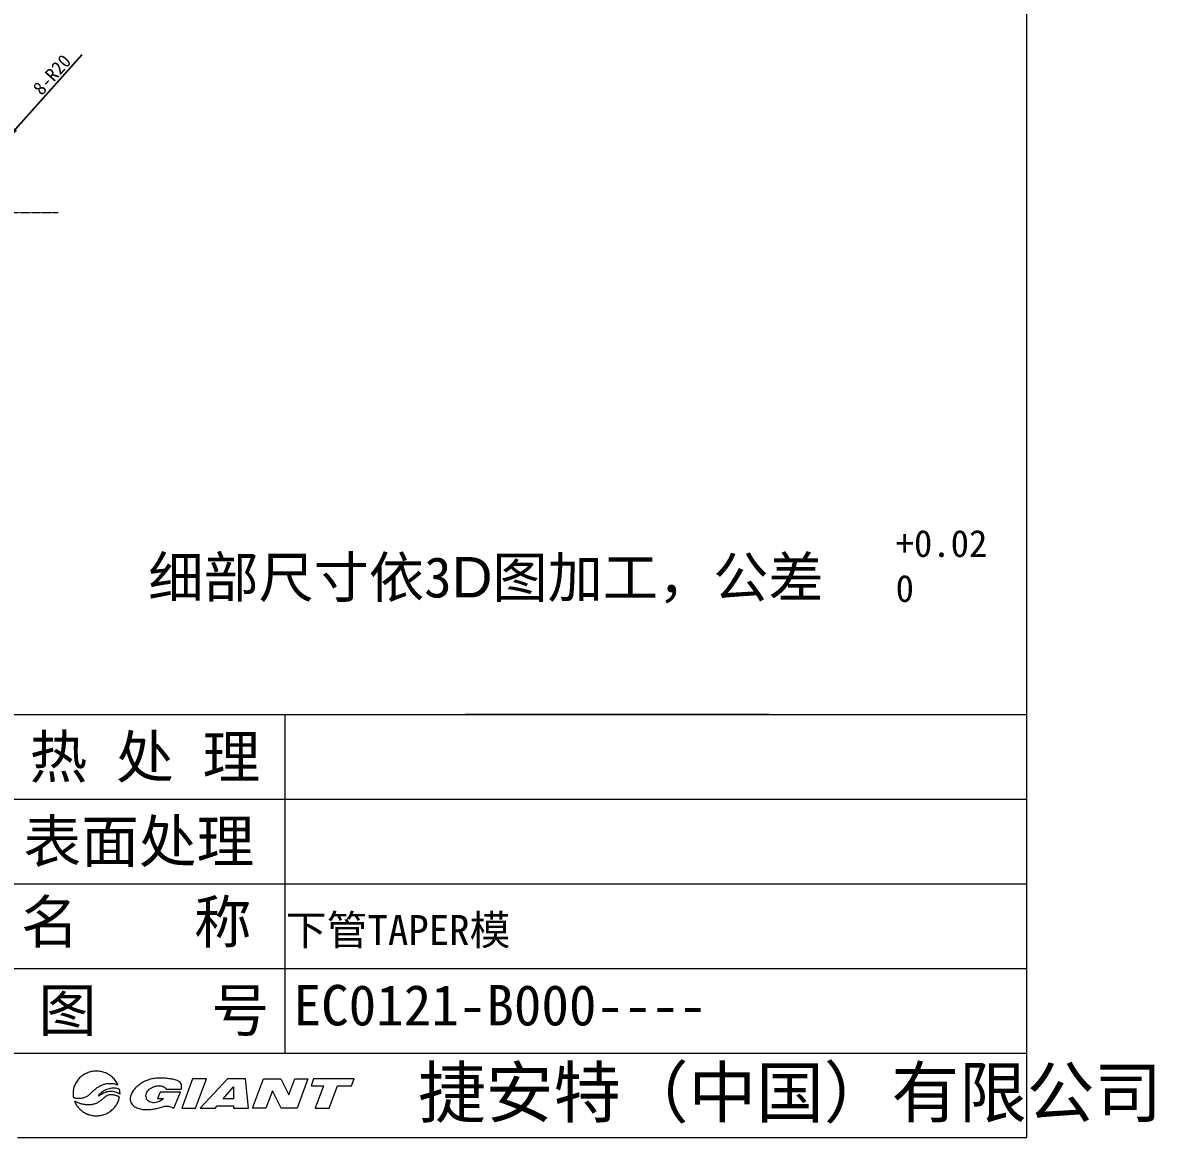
# Model space of a CAD drawing. Header units: inches. Extents: x -4516 to -3093, y -965 to -7.
# Drawn here: x -3596 to -3093, y -965 to -469 of the extents above; entities that cross this region are included whole.
import ezdxf

# ---------------------------------------------------------------- set-up
doc = ezdxf.new("R2010")
doc.units = ezdxf.units.IN
doc.header["$MEASUREMENT"] = 0
doc.linetypes.add('CENTER', pattern=[2, 1.25, -0.25, 0.25, -0.25])
doc.layers.get('0').update_dxf_attribs({"lineweight": 18})
for name, color, linetype, lineweight in [('CEN', 1, 'CENTER', 18), ('CON', 7, 'Continuous', 18), ('DIM', 7, 'Continuous', 18)]:
    doc.layers.add(name, color=color, linetype=linetype, lineweight=lineweight)
doc.styles.add('HZ', font='')
doc.styles.get('HZ').set_extended_font_data('宋体')
doc.dimstyles.new('11', dxfattribs={"dimscale": 2, "dimtxt": 3, "dimasz": 3, "dimexe": 0.18, "dimexo": 0.0625, "dimgap": 0.5, "dimtad": 1, "dimdsep": 46, "dimtxsty": 'Standard', "dimcen": 0.09, "dimdle": 6, "dimadec": 0, "dimazin": 0, "dimtfac": 1, "dimtmove": 0, "dimatfit": 3, "dimfxl": 1, "dimtolj": 1, "dimarcsym": 0})

# ---------------------------------------------------------------- blocks, each defined once
blk = doc.blocks.new('GIANT')
for p, q in [((231.35, 30.2), (231.28, 30.12)), ((231.43, 30.28), (231.35, 30.2)), ((231.51, 30.36), (231.43, 30.28)), ((231.59, 30.43), (231.51, 30.36)), ((231.68, 30.5), (231.59, 30.43)), ((231.77, 30.56), (231.68, 30.5)), ((231.87, 30.62), (231.77, 30.56)), ((231.97, 30.68), (231.87, 30.62)), ((232.07, 30.73), (231.97, 30.68)), ((232.17, 30.77), (232.07, 30.73)), ((232.27, 30.81), (232.17, 30.77)), ((232.38, 30.85), (232.27, 30.81)), ((232.49, 30.88), (232.38, 30.85)), ((232.6, 30.91), (232.49, 30.88)), ((232.72, 30.93), (232.6, 30.91)), ((232.83, 30.94), (232.72, 30.93)), ((232.95, 30.95), (232.83, 30.94)), ((233.07, 30.96), (232.95, 30.95)), ((233.18, 30.95), (233.07, 30.96)), ((233.3, 30.95), (233.18, 30.95)), ((233.42, 30.93), (233.3, 30.95)), ((233.53, 30.91), (233.42, 30.93)), ((233.65, 30.89), (233.53, 30.91)), ((233.76, 30.86), (233.65, 30.89)), ((233.87, 30.82), (233.76, 30.86)), ((233.98, 30.78), (233.87, 30.82)), ((234.09, 30.74), (233.98, 30.78)), ((234.19, 30.68), (234.09, 30.74)), ((234.29, 30.63), (234.19, 30.68)), ((234.39, 30.57), (234.29, 30.63)), ((234.49, 30.5), (234.39, 30.57)), ((234.58, 30.43), (234.49, 30.5)), ((234.67, 30.35), (234.58, 30.43)), ((234.75, 30.27), (234.67, 30.35)), ((234.83, 30.18), (234.75, 30.27)), ((238.65, 30.2), (238.53, 30.18)), ((238.76, 30.22), (238.65, 30.2)), ((238.88, 30.24), (238.76, 30.22)), ((238.99, 30.25), (238.88, 30.24)), ((239.11, 30.26), (238.99, 30.25)), ((239.23, 30.27), (239.11, 30.26)), ((239.35, 30.27), (239.23, 30.27)), ((239.46, 30.27), (239.35, 30.27)), ((239.58, 30.27), (239.46, 30.27)), ((239.7, 30.26), (239.58, 30.27)), ((239.82, 30.25), (239.7, 30.26)), ((239.93, 30.25), (239.82, 30.25)), ((240.05, 30.23), (239.93, 30.25)), ((240.17, 30.22), (240.05, 30.23)), ((240.28, 30.21), (240.17, 30.22)), ((240.4, 30.19), (240.28, 30.21)), ((242.59, 30.21), (241.52, 27.29)), ((243.97, 30.21), (242.59, 30.21)), ((242.89, 27.29), (243.97, 30.21)), ((246.06, 30.21), (243.34, 27.29)), ((247.83, 30.21), (246.06, 30.21)), ((248.13, 27.29), (247.83, 30.21)), ((248.52, 27.29), (249.6, 30.21)), ((249.6, 30.21), (251.31, 30.21)), ((251.31, 30.21), (252.1, 28.61)), ((252.1, 28.61), (252.7, 30.21)), ((252.7, 30.21), (253.99, 30.21)), ((253.99, 30.21), (252.92, 27.29)), ((254.56, 30.21), (254.3, 29.5)), ((258.57, 30.21), (254.56, 30.21)), ((258.31, 29.5), (258.57, 30.21)), ((230.82, 29.12), (230.8, 29.01)), ((230.84, 29.23), (230.82, 29.12)), ((230.87, 29.33), (230.84, 29.23)), ((230.9, 29.44), (230.87, 29.33)), ((230.94, 29.55), (230.9, 29.44)), ((230.98, 29.65), (230.94, 29.55)), ((231.03, 29.75), (230.98, 29.65)), ((231.09, 29.84), (231.03, 29.75)), ((231.15, 29.94), (231.09, 29.84)), ((231.21, 30.03), (231.15, 29.94)), ((231.28, 30.12), (231.21, 30.03)), ((232.86, 29.08), (232.92, 29.13)), ((232.92, 29.13), (232.98, 29.19)), ((232.98, 29.19), (233.05, 29.24)), ((233.05, 29.24), (233.11, 29.29)), ((233.11, 29.29), (233.18, 29.33)), ((233.18, 29.33), (233.25, 29.38)), ((233.25, 29.38), (233.32, 29.42)), ((233.32, 29.42), (233.39, 29.46)), ((233.39, 29.46), (233.46, 29.5)), ((233.46, 29.5), (233.54, 29.54)), ((233.54, 29.54), (233.61, 29.57)), ((233.61, 29.57), (233.69, 29.6)), ((233.69, 29.6), (233.77, 29.63)), ((233.77, 29.63), (233.84, 29.66)), ((233.84, 29.66), (233.92, 29.68)), ((233.91, 29.07), (234.02, 29.13)), ((233.92, 29.68), (234, 29.7)), ((234, 29.7), (234.08, 29.72)), ((234.02, 29.13), (234.13, 29.18)), ((234.08, 29.72), (234.16, 29.73)), ((234.13, 29.18), (234.25, 29.22)), ((234.16, 29.73), (234.25, 29.74)), ((234.25, 29.74), (234.33, 29.75)), ((234.25, 29.22), (234.37, 29.25)), ((234.33, 29.75), (234.41, 29.75)), ((234.37, 29.25), (234.49, 29.28)), ((234.41, 29.75), (234.49, 29.75)), ((234.49, 29.75), (234.58, 29.75)), ((234.49, 29.28), (234.62, 29.3)), ((234.58, 29.75), (234.66, 29.74)), ((234.62, 29.3), (234.74, 29.31)), ((234.66, 29.74), (234.74, 29.73)), ((234.74, 29.73), (234.82, 29.72)), ((234.74, 29.31), (234.86, 29.31)), ((234.82, 29.72), (234.9, 29.7)), ((234.91, 30.1), (234.83, 30.18)), ((234.86, 29.31), (234.99, 29.3)), ((234.9, 29.7), (234.98, 29.68)), ((234.98, 30), (234.91, 30.1)), ((235.05, 29.91), (234.98, 30)), ((234.98, 29.68), (235.06, 29.65)), ((234.99, 29.3), (235.11, 29.28)), ((235.11, 29.81), (235.05, 29.91)), ((235.06, 29.65), (235.13, 29.63)), ((235.16, 29.7), (235.11, 29.81)), ((235.11, 29.28), (235.23, 29.24)), ((235.13, 29.63), (235.21, 29.6)), ((235.21, 29.6), (235.16, 29.7)), ((235.23, 29.24), (235.34, 29.19)), ((235.34, 29.19), (235.36, 29.09)), ((235.36, 29.09), (235.37, 28.98)), ((236.85, 29.17), (236.77, 29.08)), ((236.92, 29.26), (236.85, 29.17)), ((237, 29.34), (236.92, 29.26)), ((237.09, 29.42), (237, 29.34)), ((237.18, 29.5), (237.09, 29.42)), ((237.27, 29.58), (237.18, 29.5)), ((237.36, 29.65), (237.27, 29.58)), ((237.46, 29.71), (237.36, 29.65)), ((237.56, 29.78), (237.46, 29.71)), ((237.66, 29.84), (237.56, 29.78)), ((237.76, 29.89), (237.66, 29.84)), ((237.87, 29.95), (237.76, 29.89)), ((237.97, 30), (237.87, 29.95)), ((238.08, 30.04), (237.97, 30)), ((238.19, 30.08), (238.08, 30.04)), ((238.15, 28.99), (238.23, 29.09)), ((238.3, 30.12), (238.19, 30.08)), ((238.23, 29.09), (238.32, 29.17)), ((238.42, 30.15), (238.3, 30.12)), ((238.32, 29.17), (238.42, 29.25)), ((238.53, 30.18), (238.42, 30.15)), ((238.42, 29.25), (238.52, 29.32)), ((238.52, 29.32), (238.64, 29.37)), ((238.64, 29.37), (238.75, 29.42)), ((238.75, 29.42), (238.87, 29.46)), ((238.87, 29.46), (238.99, 29.48)), ((238.99, 29.48), (239.11, 29.5)), ((239.11, 29.5), (239.24, 29.51)), ((239.24, 29.51), (239.36, 29.51)), ((239.36, 29.51), (239.49, 29.49)), ((239.49, 29.49), (239.61, 29.46)), ((239.61, 29.46), (239.72, 29.42)), ((239.72, 29.42), (239.83, 29.36)), ((239.83, 29.36), (239.92, 29.27)), ((239.92, 29.27), (239.97, 29.16)), ((239.97, 29.16), (241.47, 29.16)), ((240.52, 30.17), (240.4, 30.19)), ((240.63, 30.15), (240.52, 30.17)), ((240.75, 30.13), (240.63, 30.15)), ((240.86, 30.1), (240.75, 30.13)), ((240.97, 30.06), (240.86, 30.1)), ((241.08, 30.02), (240.97, 30.06)), ((241.19, 29.97), (241.08, 30.02)), ((241.28, 29.9), (241.19, 29.97)), ((241.37, 29.82), (241.28, 29.9)), ((241.44, 29.73), (241.37, 29.82)), ((241.49, 29.62), (241.44, 29.73)), ((241.47, 29.16), (241.5, 29.27)), ((241.51, 29.51), (241.49, 29.62)), ((241.5, 29.27), (241.51, 29.39)), ((241.51, 29.39), (241.51, 29.51)), ((245.61, 28.21), (246.64, 29.42)), ((246.64, 29.42), (246.64, 28.21)), ((254.3, 29.5), (255.52, 29.5)), ((255.52, 29.5), (254.71, 27.29)), ((256.09, 27.29), (256.91, 29.5)), ((256.91, 29.5), (258.31, 29.5)), ((230.79, 28.9), (230.78, 28.78)), ((230.78, 28.78), (230.78, 28.67)), ((230.78, 28.67), (230.79, 28.56)), ((230.8, 29.01), (230.79, 28.9)), ((230.79, 28.56), (230.8, 28.45)), ((230.8, 28.45), (230.82, 28.34)), ((230.82, 28.34), (230.9, 28.32)), ((230.9, 28.32), (230.98, 28.31)), ((231.01, 27.94), (230.93, 27.97)), ((230.93, 27.97), (230.97, 27.88)), ((230.98, 28.31), (231.07, 28.3)), ((231.07, 28.3), (231.15, 28.29)), ((231.15, 28.29), (231.23, 28.28)), ((231.23, 28.28), (231.31, 28.28)), ((231.31, 28.28), (231.39, 28.28)), ((231.39, 28.28), (231.48, 28.28)), ((231.48, 28.28), (231.56, 28.28)), ((231.56, 28.28), (231.64, 28.29)), ((231.64, 28.29), (231.72, 28.31)), ((231.72, 28.31), (231.8, 28.32)), ((231.8, 28.32), (231.88, 28.35)), ((231.88, 28.35), (231.96, 28.37)), ((231.96, 28.37), (232.03, 28.41)), ((232.03, 28.41), (232.11, 28.44)), ((232.11, 28.44), (232.18, 28.49)), ((232.18, 28.49), (232.25, 28.53)), ((232.25, 28.53), (232.31, 28.58)), ((232.31, 28.58), (232.37, 28.63)), ((232.37, 28.63), (232.44, 28.69)), ((232.44, 28.69), (232.5, 28.74)), ((232.5, 28.74), (232.56, 28.8)), ((232.56, 28.8), (232.62, 28.86)), ((232.62, 28.86), (232.68, 28.91)), ((232.68, 28.91), (232.74, 28.97)), ((232.74, 28.97), (232.8, 29.03)), ((232.8, 29.03), (232.86, 29.08)), ((233.28, 28.48), (233.35, 28.58)), ((233.38, 28.54), (233.28, 28.48)), ((233.41, 27.97), (233.34, 27.92)), ((233.35, 28.58), (233.43, 28.68)), ((233.48, 28.6), (233.38, 28.54)), ((233.47, 28.01), (233.41, 27.97)), ((233.43, 28.68), (233.51, 28.77)), ((233.54, 28.06), (233.47, 28.01)), ((233.59, 28.66), (233.48, 28.6)), ((233.51, 28.77), (233.61, 28.86)), ((233.6, 28.12), (233.54, 28.06)), ((233.69, 28.72), (233.59, 28.66)), ((233.66, 28.17), (233.6, 28.12)), ((233.61, 28.86), (233.7, 28.93)), ((233.72, 28.22), (233.66, 28.17)), ((233.8, 28.77), (233.69, 28.72)), ((233.7, 28.93), (233.8, 29.01)), ((233.78, 28.28), (233.72, 28.22)), ((233.85, 28.33), (233.78, 28.28)), ((233.8, 29.01), (233.91, 29.07)), ((233.91, 28.82), (233.8, 28.77)), ((233.91, 28.38), (233.85, 28.33)), ((234.02, 28.86), (233.91, 28.82)), ((233.97, 28.43), (233.91, 28.38)), ((234.04, 28.48), (233.97, 28.43)), ((234.13, 28.9), (234.02, 28.86)), ((234.11, 28.52), (234.04, 28.48)), ((234.18, 28.56), (234.11, 28.52)), ((234.25, 28.92), (234.13, 28.9)), ((234.26, 28.58), (234.18, 28.56)), ((234.37, 28.94), (234.25, 28.92)), ((234.34, 28.61), (234.26, 28.58)), ((234.42, 28.62), (234.34, 28.61)), ((234.49, 28.95), (234.37, 28.94)), ((234.5, 28.62), (234.42, 28.62)), ((234.61, 28.94), (234.49, 28.95)), ((234.58, 28.62), (234.5, 28.62)), ((234.66, 28.62), (234.58, 28.62)), ((234.72, 28.93), (234.61, 28.94)), ((234.74, 28.61), (234.66, 28.62)), ((234.84, 28.91), (234.72, 28.93)), ((234.82, 28.59), (234.74, 28.61)), ((234.9, 28.57), (234.82, 28.59)), ((234.96, 28.88), (234.84, 28.91)), ((234.98, 28.55), (234.9, 28.57)), ((235.07, 28.84), (234.96, 28.88)), ((235.06, 28.53), (234.98, 28.55)), ((235.13, 28.5), (235.06, 28.53)), ((235.18, 28.8), (235.07, 28.84)), ((235.21, 28.47), (235.13, 28.5)), ((235.29, 28.74), (235.18, 28.8)), ((235.28, 28.44), (235.21, 28.47)), ((235.22, 27.93), (235.26, 28.02)), ((235.26, 28.02), (235.29, 28.12)), ((235.36, 28.41), (235.28, 28.44)), ((235.39, 28.67), (235.29, 28.74)), ((235.29, 28.12), (235.32, 28.21)), ((235.32, 28.21), (235.34, 28.31)), ((235.34, 28.31), (235.36, 28.41)), ((235.37, 28.98), (235.38, 28.88)), ((235.38, 28.88), (235.39, 28.78)), ((235.39, 28.78), (235.39, 28.67)), ((236.46, 28.45), (236.44, 28.33)), ((236.44, 28.33), (236.44, 28.22)), ((236.44, 28.22), (236.44, 28.1)), ((236.44, 28.1), (236.46, 27.98)), ((236.5, 28.56), (236.46, 28.45)), ((236.46, 27.98), (236.5, 27.87)), ((236.54, 28.67), (236.5, 28.56)), ((236.59, 28.78), (236.54, 28.67)), ((236.64, 28.88), (236.59, 28.78)), ((236.7, 28.98), (236.64, 28.88)), ((236.77, 29.08), (236.7, 28.98)), ((237.99, 28.53), (238, 28.65)), ((238, 28.41), (237.99, 28.53)), ((238, 28.65), (238.04, 28.77)), ((238.03, 28.29), (238, 28.41)), ((238.08, 28.17), (238.03, 28.29)), ((238.04, 28.77), (238.09, 28.89)), ((238.16, 28.07), (238.08, 28.17)), ((238.09, 28.89), (238.15, 28.99)), ((238.25, 27.99), (238.16, 28.07)), ((238.35, 27.92), (238.25, 27.99)), ((239.4, 28.87), (239.12, 28.24)), ((239.12, 28.24), (239.73, 28.24)), ((239.31, 27.97), (239.2, 27.93)), ((239.42, 28.03), (239.31, 27.97)), ((241.41, 28.87), (239.4, 28.87)), ((239.53, 28.1), (239.42, 28.03)), ((239.63, 28.17), (239.53, 28.1)), ((239.73, 28.24), (239.63, 28.17)), ((240.75, 27.29), (241.41, 28.87)), ((246.64, 28.21), (245.61, 28.21)), ((250.49, 29.01), (249.85, 27.29)), ((251.35, 27.29), (250.49, 29.01)), ((230.97, 27.88), (231.01, 27.79)), ((231.08, 27.91), (231.01, 27.94)), ((231.01, 27.79), (231.06, 27.7)), ((231.06, 27.7), (231.11, 27.61)), ((231.15, 27.88), (231.08, 27.91)), ((231.11, 27.61), (231.17, 27.53)), ((231.23, 27.85), (231.15, 27.88)), ((231.17, 27.53), (231.23, 27.45)), ((231.3, 27.81), (231.23, 27.85)), ((231.23, 27.45), (231.29, 27.37)), ((231.29, 27.37), (231.36, 27.29)), ((231.38, 27.79), (231.3, 27.81)), ((231.36, 27.29), (231.43, 27.22)), ((231.46, 27.76), (231.38, 27.79)), ((231.43, 27.22), (231.5, 27.15)), ((231.53, 27.73), (231.46, 27.76)), ((231.5, 27.15), (231.57, 27.09)), ((231.61, 27.71), (231.53, 27.73)), ((231.57, 27.09), (231.65, 27.02)), ((231.69, 27.69), (231.61, 27.71)), ((231.65, 27.02), (231.73, 26.96)), ((231.77, 27.67), (231.69, 27.69)), ((231.73, 26.96), (231.82, 26.91)), ((231.85, 27.66), (231.77, 27.67)), ((231.82, 26.91), (231.9, 26.86)), ((231.93, 27.65), (231.85, 27.66)), ((231.9, 26.86), (231.99, 26.81)), ((232.01, 27.64), (231.93, 27.65)), ((232.09, 27.63), (232.01, 27.64)), ((232.18, 27.63), (232.09, 27.63)), ((232.26, 27.62), (232.18, 27.63)), ((232.34, 27.62), (232.26, 27.62)), ((232.42, 27.63), (232.34, 27.62)), ((232.5, 27.64), (232.42, 27.63)), ((232.58, 27.64), (232.5, 27.64)), ((232.66, 27.66), (232.58, 27.64)), ((232.74, 27.67), (232.66, 27.66)), ((232.82, 27.69), (232.74, 27.67)), ((232.9, 27.72), (232.82, 27.69)), ((232.98, 27.74), (232.9, 27.72)), ((233.05, 27.77), (232.98, 27.74)), ((233.13, 27.8), (233.05, 27.77)), ((233.2, 27.84), (233.13, 27.8)), ((233.27, 27.88), (233.2, 27.84)), ((233.34, 27.92), (233.27, 27.88)), ((234.22, 26.83), (234.31, 26.88)), ((234.31, 26.88), (234.39, 26.93)), ((234.39, 26.93), (234.48, 26.99)), ((234.48, 26.99), (234.56, 27.05)), ((234.56, 27.05), (234.63, 27.12)), ((234.63, 27.12), (234.71, 27.19)), ((234.71, 27.19), (234.78, 27.26)), ((234.78, 27.26), (234.85, 27.33)), ((234.85, 27.33), (234.91, 27.41)), ((234.91, 27.41), (234.97, 27.49)), ((234.97, 27.49), (235.03, 27.57)), ((235.03, 27.57), (235.08, 27.66)), ((235.08, 27.66), (235.13, 27.74)), ((235.13, 27.74), (235.18, 27.83)), ((235.18, 27.83), (235.22, 27.93)), ((236.5, 27.87), (236.56, 27.77)), ((236.56, 27.77), (236.62, 27.67)), ((236.62, 27.67), (236.7, 27.58)), ((236.7, 27.58), (236.79, 27.51)), ((236.79, 27.51), (236.89, 27.44)), ((236.89, 27.44), (236.99, 27.38)), ((236.99, 27.38), (237.09, 27.33)), ((237.09, 27.33), (237.2, 27.29)), ((237.2, 27.29), (237.32, 27.25)), ((237.32, 27.25), (237.43, 27.22)), ((237.43, 27.22), (237.54, 27.2)), ((237.54, 27.2), (237.66, 27.18)), ((237.66, 27.18), (237.78, 27.17)), ((237.78, 27.17), (237.89, 27.16)), ((237.89, 27.16), (238.01, 27.16)), ((238.01, 27.16), (238.13, 27.16)), ((238.13, 27.16), (238.25, 27.16)), ((238.25, 27.16), (238.36, 27.17)), ((238.47, 27.88), (238.35, 27.92)), ((238.36, 27.17), (238.48, 27.18)), ((238.59, 27.85), (238.47, 27.88)), ((238.48, 27.18), (238.6, 27.2)), ((238.71, 27.83), (238.59, 27.85)), ((238.6, 27.2), (238.71, 27.21)), ((238.84, 27.84), (238.71, 27.83)), ((238.71, 27.21), (238.83, 27.23)), ((238.83, 27.23), (238.94, 27.26)), ((238.96, 27.86), (238.84, 27.84)), ((238.94, 27.26), (239.06, 27.28)), ((239.08, 27.89), (238.96, 27.86)), ((239.06, 27.28), (239.17, 27.31)), ((239.2, 27.93), (239.08, 27.89)), ((239.17, 27.31), (239.29, 27.34)), ((239.29, 27.34), (239.4, 27.37)), ((239.4, 27.37), (239.51, 27.4)), ((239.51, 27.4), (239.63, 27.44)), ((239.63, 27.44), (239.74, 27.47)), ((239.74, 27.47), (239.85, 27.49)), ((239.85, 27.49), (239.97, 27.51)), ((239.97, 27.51), (240.09, 27.51)), ((240.09, 27.51), (240.2, 27.5)), ((240.2, 27.5), (240.32, 27.47)), ((240.32, 27.47), (240.43, 27.44)), ((240.43, 27.44), (240.54, 27.39)), ((240.54, 27.39), (240.64, 27.34)), ((240.64, 27.34), (240.75, 27.29)), ((241.52, 27.29), (242.89, 27.29)), ((243.34, 27.29), (244.83, 27.29)), ((244.83, 27.29), (245.04, 27.54)), ((245.04, 27.54), (246.64, 27.54)), ((246.64, 27.54), (246.64, 27.29)), ((246.64, 27.29), (248.13, 27.29)), ((249.85, 27.29), (248.52, 27.29)), ((252.92, 27.29), (251.35, 27.29)), ((254.71, 27.29), (256.09, 27.29)), ((231.99, 26.81), (232.08, 26.76)), ((232.08, 26.76), (232.18, 26.72)), ((232.18, 26.72), (232.27, 26.69)), ((232.27, 26.69), (232.37, 26.65)), ((232.37, 26.65), (232.46, 26.63)), ((232.46, 26.63), (232.56, 26.6)), ((232.56, 26.6), (232.66, 26.58)), ((232.66, 26.58), (232.76, 26.57)), ((232.76, 26.57), (232.86, 26.55)), ((232.86, 26.55), (232.96, 26.55)), ((232.96, 26.55), (233.06, 26.54)), ((233.06, 26.54), (233.16, 26.54)), ((233.16, 26.54), (233.26, 26.55)), ((233.26, 26.55), (233.36, 26.56)), ((233.36, 26.56), (233.46, 26.57)), ((233.46, 26.57), (233.56, 26.59)), ((233.56, 26.59), (233.66, 26.61)), ((233.66, 26.61), (233.76, 26.64)), ((233.76, 26.64), (233.85, 26.67)), ((233.85, 26.67), (233.95, 26.7)), ((233.95, 26.7), (234.04, 26.74)), ((234.04, 26.74), (234.13, 26.78)), ((234.13, 26.78), (234.22, 26.83))]:
    blk.add_line(p, q)
blk = doc.blocks.new('*X8')
at = {"layer": 'DIM', "ltscale": 2}
blk.add_hatch(color=0, dxfattribs=at).paths.add_polyline_path([(-3600.31, -516.25), (-3598.81, -517.58), (-3603.55, -521.4)], flags=0)
at = {"layer": 'DIM', "color": 0, "lineweight": -2}
for p, q in [((-3570.02, -483.7), (-3599.56, -516.91)), ((-3616.84, -536.34), (-3603.55, -521.4))]:
    blk.add_line(p, q, dxfattribs=at)
at = {"layer": 'DIM', "color": 0, "ltscale": 2, "insert": (-3583.26, -492.57), "char_height": 6, "width": 41.2961, "attachment_point": 5, "rotation": 48.3462}
blk.add_mtext('8-R20', dxfattribs=at)

msp = doc.modelspace()

# ---------------------------------------------------------------- linework, layer by layer
msp.add_line((-3264.1977, -777.2551), (-3399.1977, -777.2551))
at = {"layer": 'CEN', "ltscale": 0.25}
msp.add_line((-4432.3952, -553.839), (-3580.3158, -553.839), dxfattribs=at)
at = {"layer": 'CON'}
for p, q in [((-3149.4378, -927.8423), (-3149.4378, -10.2016)), ((-3954.0902, -927.8423), (-3149.4378, -927.8423))]:
    msp.add_line(p, q, dxfattribs=at)
at = {"layer": 'DIM'}
for p, q in [((-4515.5092, -777.2551), (-3149.4378, -777.2551)), ((-4515.5092, -777.2551), (-3149.9092, -777.2551)), ((-3479.4703, -927.8423), (-3479.4703, -777.2551)), ((-4515.5092, -814.9019), (-3149.4378, -814.9019)), ((-4515.5092, -852.5487), (-3149.4378, -852.5487)), ((-4515.5092, -890.1955), (-3149.4378, -890.1955)), ((-3149.4378, -965.3582), (-3149.4378, -927.8423)), ((-3598.5965, -965.3582), (-3149.4378, -965.3582))]:
    msp.add_line(p, q, dxfattribs=at)

# ---------------------------------------------------------------- block references
at = {"xscale": 4.501909713225904, "yscale": 4.501909713229725, "zscale": 4.501909713229572}
msp.add_blockref('GIANT', (-4612.8325, -1075.2571), dxfattribs=at)

# ---------------------------------------------------------------- texts
at = {"layer": 'DIM', "style": 'HZ'}
for s, height, p in [('表面处理', 18.8234, (-3595.9376, -843.0099)), ('捷安特（中国）有限公司', 22.058672, (-3420.3385, -956.3565))]:
    msp.add_text(s, height=height, dxfattribs=at).set_placement(p)
at = {"layer": 'DIM', "insert": (-3207.8664, -695.1151), "char_height": 12, "width": 65.7216, "attachment_point": 1}
msp.add_mtext('+0.02\\P0', dxfattribs=at)
at = {"layer": 'DIM', "style": 'HZ'}
for s, insert, char_height, width, attachment_point in [('{\\H1.948x;细部尺寸依3\\farial|b0|i0|c134|p2;D\\fsimsun|b0|i0|c134|p2;图加工，公差}', (-3540.4088, -707.1592), 9.24, 623.374097, 1), ('热 处 理', (-3593.2066, -807.6096), 18.8234, 157.737989, 7), ('名    称', (-3596.9837, -880.9371), 18.8234, 157.422513, 7), ('图    号', (-3589.188, -920.2559), 18.8234, 153.479063, 7)]:
    msp.add_mtext(s, dxfattribs=dict(at, insert=insert, char_height=char_height, width=width, attachment_point=attachment_point))
msp.add_attdef('下管TAPER模', (-3479.2223, -879.7739), '', height=13.338, dxfattribs=at)
at = {"layer": 'DIM'}
msp.add_attdef('EC0121-B000----', (-3475.7303, -915.5547), '', height=18.0076, dxfattribs=at)

# ---------------------------------------------------------------- dimensions: what is measured, and where the dimension line sits
dim = msp.add_radius_dim(center=(-3616.8399, -536.339), mpoint=(-3603.5473, -521.3955), dimstyle='11', override={"dimpost": '8-R<>', "dimsah": 1, "dimadec": 2, "dimtzin": 8}, dxfattribs=at)
dim.commit()
dim.dimension.update_dxf_attribs({"geometry": '*X8', "text_midpoint": (-3580.2701, -495.2273), "dimtype": 164})

doc.saveas('drawing.dxf')
